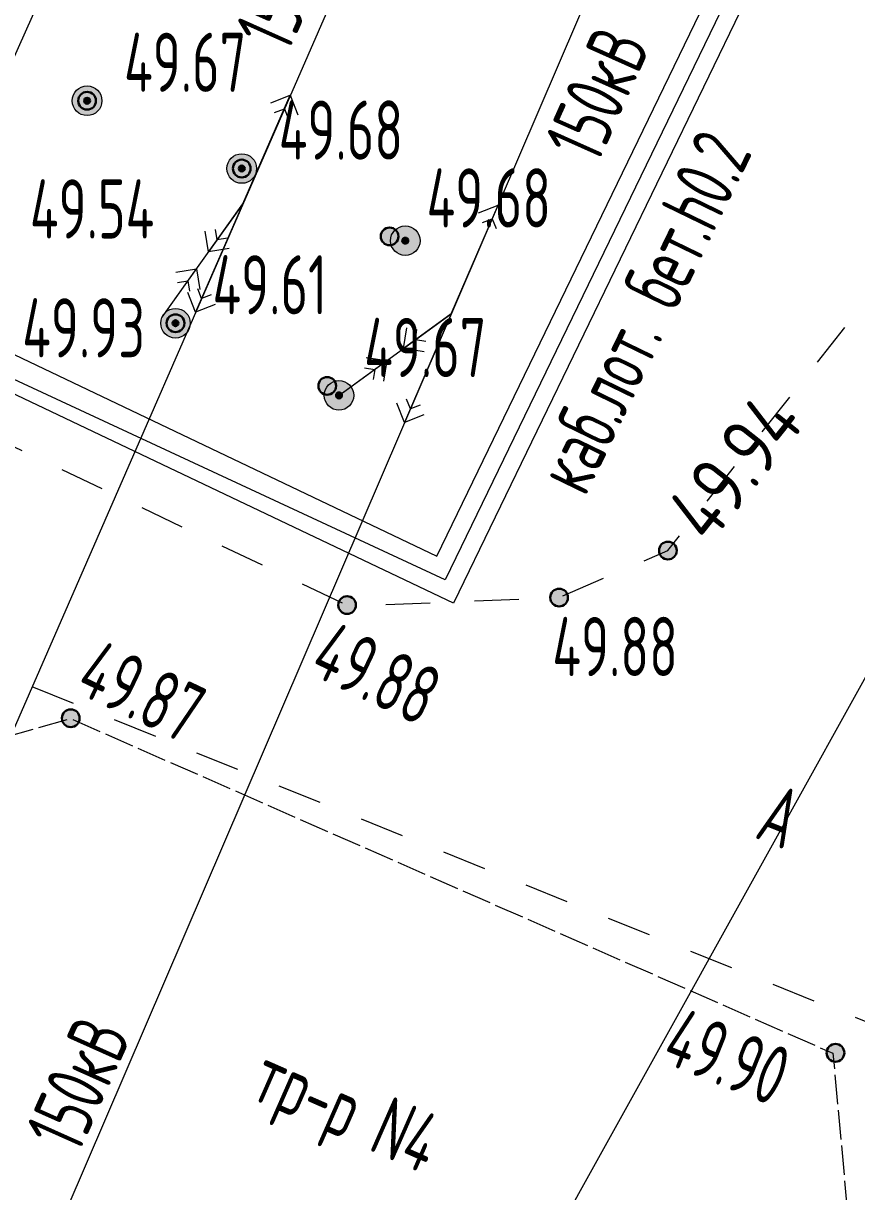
# Model space of a CAD drawing. Extents: x 1098675 to 1099684, y 381052 to 381453.
# Drawn here: x 1099376.94 to 1099391.03, y 381277.36 to 381297.11 of the extents above; entities that cross this region are included whole.
import ezdxf
from ezdxf.enums import TextEntityAlignment as Align

# ---------------------------------------------------------------- set-up
doc = ezdxf.new("R2010")
doc.units = 0
doc.header["$MEASUREMENT"] = 0
doc.linetypes.add('500_13', pattern=[1, 1, 0])
doc.linetypes.add('P1_5x1_5', pattern=[3, 1.5, -1.5])
doc.layers.add('Съемка', color=253, linetype='CONTINUOUS', lineweight=20)
doc.styles.add('ГОСТ', font='GOST2304A.ttf', dxfattribs={"height": 2.5})
doc.linetypes.add('g5_119_1', pattern='A,4,-1,[31,GUGK_2005.shx,S=0.1,R=0,X=0,Y=0],0.35,[31,GUGK_2005.shx,S=0.08,R=0,X=0,Y=0],3.3,[31,GUGK_2005.shx,S=0.08,R=180,X=0,Y=0],0.35,[31,GUGK_2005.shx,S=0.1,R=180,X=0,Y=0],-1', length=10)

# ---------------------------------------------------------------- blocks, each defined once
blk = doc.blocks.new('Съемка')
at = {"layer": 'Съемка', "linetype": 'Continuous', "lineweight": -2, "true_color": 0xffffff}
h = blk.add_hatch(color=7, dxfattribs=at)
h.dxf.hatch_style = 1
edge = h.paths.add_edge_path()
edge.add_arc((1099378.022, 381295.802), 0.25, 0, 360)
at = {"layer": 'Съемка', "linetype": 'Continuous', "lineweight": -2}
h = blk.add_hatch(color=8, dxfattribs=at)
h.dxf.hatch_style = 1
edge = h.paths.add_edge_path()
edge.add_arc((1099378.022, 381295.802), 0.15, 0, 360)
h = blk.add_hatch(color=8, dxfattribs=at)
edge = h.paths.add_edge_path()
edge.add_arc((1099378.022, 381295.802), 0.05, 0, 360)
at = {"layer": 'Съемка', "linetype": 'Continuous', "lineweight": -2, "true_color": 0xffffff}
h = blk.add_hatch(color=7, dxfattribs=at)
h.dxf.hatch_style = 1
edge = h.paths.add_edge_path()
edge.add_arc((1099380.637, 381294.656), 0.25, 0, 360)
at = {"layer": 'Съемка', "linetype": 'Continuous', "lineweight": -2}
h = blk.add_hatch(color=8, dxfattribs=at)
h.dxf.hatch_style = 1
edge = h.paths.add_edge_path()
edge.add_arc((1099380.637, 381294.656), 0.15, 0, 360)
h = blk.add_hatch(color=8, dxfattribs=at)
edge = h.paths.add_edge_path()
edge.add_arc((1099380.637, 381294.656), 0.05, 0, 360)
h = blk.add_hatch(color=8, dxfattribs=at)
h.dxf.hatch_style = 1
edge = h.paths.add_edge_path()
edge.add_arc((1099383.137, 381293.509), 0.15, 0, 360)
h = blk.add_hatch(color=8, dxfattribs=at)
h.dxf.hatch_style = 1
edge = h.paths.add_edge_path()
edge.add_arc((1099383.137, 381293.509), 0.15, 0, 360)
at = {"layer": 'Съемка', "linetype": 'Continuous', "lineweight": -2, "true_color": 0xffffff}
h = blk.add_hatch(color=7, dxfattribs=at)
h.dxf.hatch_style = 1
edge = h.paths.add_edge_path()
edge.add_arc((1099383.402, 381293.436), 0.25, 0, 360)
at = {"layer": 'Съемка', "linetype": 'Continuous', "lineweight": -2}
h = blk.add_hatch(color=8, dxfattribs=at)
edge = h.paths.add_edge_path()
edge.add_arc((1099383.402, 381293.436), 0.05, 0, 360)
at = {"layer": 'Съемка', "linetype": 'Continuous', "lineweight": -2, "true_color": 0xffffff}
h = blk.add_hatch(color=7, dxfattribs=at)
h.dxf.hatch_style = 1
edge = h.paths.add_edge_path()
edge.add_arc((1099379.517, 381292.041), 0.25, 0, 360)
at = {"layer": 'Съемка', "linetype": 'Continuous', "lineweight": -2}
h = blk.add_hatch(color=8, dxfattribs=at)
h.dxf.hatch_style = 1
edge = h.paths.add_edge_path()
edge.add_arc((1099379.517, 381292.041), 0.15, 0, 360)
h = blk.add_hatch(color=8, dxfattribs=at)
edge = h.paths.add_edge_path()
edge.add_arc((1099379.517, 381292.041), 0.05, 0, 360)
h = blk.add_hatch(color=8, dxfattribs=at)
h.dxf.hatch_style = 1
edge = h.paths.add_edge_path()
edge.add_arc((1099382.082, 381290.981), 0.15, 0, 360)
h = blk.add_hatch(color=8, dxfattribs=at)
h.dxf.hatch_style = 1
edge = h.paths.add_edge_path()
edge.add_arc((1099382.082, 381290.981), 0.15, 0, 360)
at = {"layer": 'Съемка', "linetype": 'Continuous', "lineweight": -2, "true_color": 0xffffff}
h = blk.add_hatch(color=7, dxfattribs=at)
h.dxf.hatch_style = 1
edge = h.paths.add_edge_path()
edge.add_arc((1099382.281, 381290.821), 0.25, 0, 360)
at = {"layer": 'Съемка', "linetype": 'Continuous', "lineweight": -2}
h = blk.add_hatch(color=8, dxfattribs=at)
edge = h.paths.add_edge_path()
edge.add_arc((1099382.281, 381290.821), 0.05, 0, 360)
h = blk.add_hatch(color=8, dxfattribs=at)
h.dxf.hatch_style = 1
edge = h.paths.add_edge_path()
edge.add_arc((1099387.842, 381288.198), 0.15, 0, 360)
h = blk.add_hatch(color=8, dxfattribs=at)
h.dxf.hatch_style = 1
edge = h.paths.add_edge_path()
edge.add_arc((1099386.003, 381287.403), 0.15, 0, 360)
h = blk.add_hatch(color=8, dxfattribs=at)
h.dxf.hatch_style = 1
edge = h.paths.add_edge_path()
edge.add_arc((1099382.418, 381287.277), 0.15, 0, 360)
h = blk.add_hatch(color=8, dxfattribs=at)
h.dxf.hatch_style = 1
edge = h.paths.add_edge_path()
edge.add_arc((1099382.418, 381287.277), 0.15, 0, 360)
h = blk.add_hatch(color=8, dxfattribs=at)
h.dxf.hatch_style = 1
edge = h.paths.add_edge_path()
edge.add_arc((1099377.746, 381285.363), 0.15, 0, 360)
h = blk.add_hatch(color=8, dxfattribs=at)
h.dxf.hatch_style = 1
edge = h.paths.add_edge_path()
edge.add_arc((1099377.746, 381285.363), 0.15, 0, 360)
h = blk.add_hatch(color=8, dxfattribs=at)
h.dxf.hatch_style = 1
edge = h.paths.add_edge_path()
edge.add_arc((1099390.675, 381279.707), 0.15, 0, 360)
h = blk.add_hatch(color=8, dxfattribs=at)
h.dxf.hatch_style = 1
edge = h.paths.add_edge_path()
edge.add_arc((1099390.675, 381279.707), 0.15, 0, 360)
at = {"layer": 'Съемка', "color": 8, "linetype": 'g5_119_1', "flags": 128}
for points in [[(1099384.465, 381342.903), (1099387.085, 381348.742), (1099395.466, 381349.306), (1099414.848, 381339.88), (1099411.574, 381331.936), (1099408.8, 381322.917), (1099402.036, 381305.607), (1099381.073, 381267.855)], [(1099401.264, 381317.699), (1099396.519, 381307.339), (1099398.014, 381306.594), (1099394.808, 381300.177), (1099391.142, 381302.287), (1099384.079, 381287.704), (1099376.3, 381291.313)]]:
    blk.add_lwpolyline(points, dxfattribs=at)
at = {"layer": 'Съемка', "color": 8}
blk.add_lwpolyline([(1099404.382, 381323.677), (1099401.54, 381317.575), (1099396.915, 381307.478), (1099398.414, 381306.729), (1099394.935, 381299.759), (1099391.261, 381301.855), (1099384.219, 381287.309), (1099376.008, 381291.211), (1099376.3, 381291.745), (1099383.937, 381288.101), (1099391.001, 381302.695), (1099394.681, 381300.595), (1099397.609, 381306.46), (1099396.127, 381307.2), (1099400.837, 381317.482), (1099381.354, 381327.241), (1099369.816, 381332.946), (1099369.113, 381331.259), (1099368.464, 381331.543), (1099369.207, 381333.321), (1099364.091, 381335.741), (1099351.161, 381341.524), (1099345.829, 381330.233), (1099340.338, 381317.502)], dxfattribs=at)
at = {"layer": 'Съемка', "color": 8, "linetype": 'Continuous', "lineweight": 20}
for points in [[(1099370.859, 381259.027), (1099367.082, 381270.82), (1099366.834, 381274.283), (1099380.698, 381305.293), (1099388.216, 381322.143), (1099398.981, 381327.372)], [(1099399.396, 381327.184), (1099392.146, 381320.372), (1099371.183, 381272.364), (1099368.522, 381269.648), (1099371.805, 381261.179)], [(1099372.669, 381262.966), (1099369.661, 381269.488), (1099375.012, 381270.871), (1099388.313, 381301.816), (1099395.396, 381318.834), (1099399.824, 381326.989)], [(1099380.658, 381294.061), (1099381.458, 381295.894)], [(1099381.129, 381295.765), (1099381.458, 381295.894), (1099381.587, 381295.565)], [(1099381.193, 381295.601), (1099381.358, 381295.665), (1099381.422, 381295.501)], [(1099379.29, 381292.146), (1099380.658, 381294.061)], [(1099380.658, 381294.061), (1099379.857, 381292.229)], [(1099380.658, 381294.061), (1099380.076, 381293.248)], [(1099384.18, 381292.199), (1099384.97, 381294.037)], [(1099384.641, 381293.906), (1099384.97, 381294.037), (1099385.1, 381293.708)], [(1099384.707, 381293.741), (1099384.871, 381293.807), (1099384.936, 381293.643)], [(1099380.425, 381293.306), (1099380.076, 381293.248), (1099380.018, 381293.596)], [(1099380.396, 381293.48), (1099380.222, 381293.451), (1099380.193, 381293.625)], [(1099379.29, 381292.146), (1099379.871, 381292.96)], [(1099379.522, 381292.902), (1099379.871, 381292.96), (1099379.929, 381292.611)], [(1099379.551, 381292.728), (1099379.726, 381292.757), (1099379.755, 381292.582)], [(1099380.122, 381292.522), (1099379.957, 381292.458), (1099379.893, 381292.622)], [(1099380.186, 381292.358), (1099379.857, 381292.229), (1099379.728, 381292.558)], [(1099382.281, 381290.821), (1099384.18, 381292.199)], [(1099384.18, 381292.199), (1099383.37, 381291.612)], [(1099384.18, 381292.199), (1099383.39, 381290.362)], [(1099383.72, 381291.556), (1099383.37, 381291.612), (1099383.426, 381291.961)], [(1099383.747, 381291.731), (1099383.573, 381291.759), (1099383.6, 381291.933)], [(1099382.281, 381290.821), (1099383.09, 381291.408)], [(1099382.741, 381291.464), (1099383.09, 381291.408), (1099383.035, 381291.059)], [(1099382.713, 381291.289), (1099382.888, 381291.261), (1099382.86, 381291.087)], [(1099383.718, 381290.493), (1099383.39, 381290.362), (1099383.259, 381290.69)], [(1099383.653, 381290.657), (1099383.489, 381290.591), (1099383.423, 381290.756)]]:
    blk.add_lwpolyline(points, dxfattribs=at)
at = {"layer": 'Съемка', "color": 8, "linetype": 'P1_5x1_5', "ltscale": 0.5, "flags": 128}
blk.add_lwpolyline([(1099394.493, 381278.905), (1099372.49, 381287.742), (1099374.034, 381291.264), (1099382.439, 381287.262), (1099385.987, 381287.401), (1099387.842, 381288.198), (1099393.62, 381295.475), (1099396.792, 381300.611), (1099401.527, 381310.714), (1099404.4, 381317.082), (1099405.699, 381321.645), (1099406.242, 381322.81), (1099405.92, 381322.96)], dxfattribs=at)
at = {"layer": 'Съемка', "color": 8, "linetype": '500_13', "ltscale": 0.5, "flags": 128}
blk.add_lwpolyline([(1099373.347, 381276.338), (1099372.736, 381278.634), (1099375.6, 381284.751), (1099377.741, 381285.358), (1099390.632, 381279.7), (1099390.914, 381276.623), (1099388.646, 381271.959)], dxfattribs=at)
at = {"layer": 'Съемка', "color": 8, "linetype": 'Continuous', "lineweight": 20}
for centre in [(1099378.022, 381295.802), (1099380.637, 381294.656), (1099383.402, 381293.436), (1099379.517, 381292.041), (1099382.281, 381290.821)]:
    blk.add_circle(centre, 0.25, dxfattribs=at)
at = {"layer": 'Съемка', "color": 8, "linetype": 'Continuous', "lineweight": -2}
for centre, radius in [((1099378.022, 381295.802), 0.15), ((1099378.022, 381295.802), 0.05), ((1099380.637, 381294.656), 0.15), ((1099380.637, 381294.656), 0.05), ((1099383.137, 381293.509), 0.15), ((1099383.137, 381293.509), 0.15), ((1099383.402, 381293.436), 0.05), ((1099379.517, 381292.041), 0.15), ((1099379.517, 381292.041), 0.05), ((1099382.082, 381290.981), 0.15), ((1099382.082, 381290.981), 0.15), ((1099382.281, 381290.821), 0.05), ((1099387.842, 381288.198), 0.15), ((1099386.003, 381287.403), 0.15), ((1099382.418, 381287.277), 0.15), ((1099382.418, 381287.277), 0.15), ((1099377.746, 381285.363), 0.15), ((1099377.746, 381285.363), 0.15), ((1099390.675, 381279.707), 0.15), ((1099390.675, 381279.707), 0.15)]:
    blk.add_circle(centre, radius, dxfattribs=at)
at = {"layer": 'Съемка', "color": 8, "style": 'ГОСТ', "width": 0.8}
for s, rotation, p in [('150кВ', 65.9, (1099381.41, 381297.799)), ('150кВ', 65.9, (1099386.646, 381295.918)), ('каб.лот. бет.h0.2', 64.1, (1099387.413, 381292.231)), ('А', 338.119, (1099389.74, 381283.708)), ('150кВ', 65.9, (1099377.869, 381279.186))]:
    blk.add_text(s, height=1, rotation=rotation, dxfattribs=at).set_placement(p, align=Align.MIDDLE_CENTER)
at = {"layer": 'Съемка', "color": 8, "lineweight": 30, "style": 'ГОСТ', "width": 0.8}
for s, p in [('49.67', (1099378.647, 381295.952)), ('49.68', (1099381.262, 381294.806)), ('49.68', (1099383.762, 381293.659)), ('49.54', (1099377.055, 381293.473)), ('49.61', (1099380.142, 381292.191)), ('49.93', (1099376.925, 381291.463)), ('49.67', (1099382.707, 381291.131)), ('49.88', (1099385.888, 381286.075))]:
    blk.add_text(s, height=1, dxfattribs=at).set_placement(p)
at = {"layer": 'Съемка', "color": 8, "linetype": 'Continuous', "lineweight": 30, "style": 'ГОСТ'}
blk.add_text('49.94', height=1, rotation=51.5501, dxfattribs=at).set_placement((1099388.544, 381288.279))
at = {"layer": 'Съемка', "color": 8, "lineweight": 30, "style": 'ГОСТ', "width": 0.8}
for s, rotation, p in [('49.88', 334.5388, (1099381.743, 381286.128)), ('49.87', 334.5388, (1099377.788, 381285.816)), ('49.90', 338.1474, (1099387.699, 381279.564))]:
    blk.add_text(s, height=1, rotation=rotation, dxfattribs=at).set_placement(p)
at = {"layer": 'Съемка', "color": 8, "linetype": '500_13', "lineweight": 20, "ltscale": 0.5, "style": 'ГОСТ', "width": 0.8}
blk.add_text('тр-р N4', height=1, rotation=336.3, dxfattribs=at).set_placement((1099382.42, 381278.764), align=Align.MIDDLE_CENTER)

msp = doc.modelspace()

# ---------------------------------------------------------------- block references
at = {"layer": 'Съемка', "color": 6, "lineweight": 30}
msp.add_blockref('Съемка', (0, 0), dxfattribs=at)

doc.saveas('drawing.dxf')
